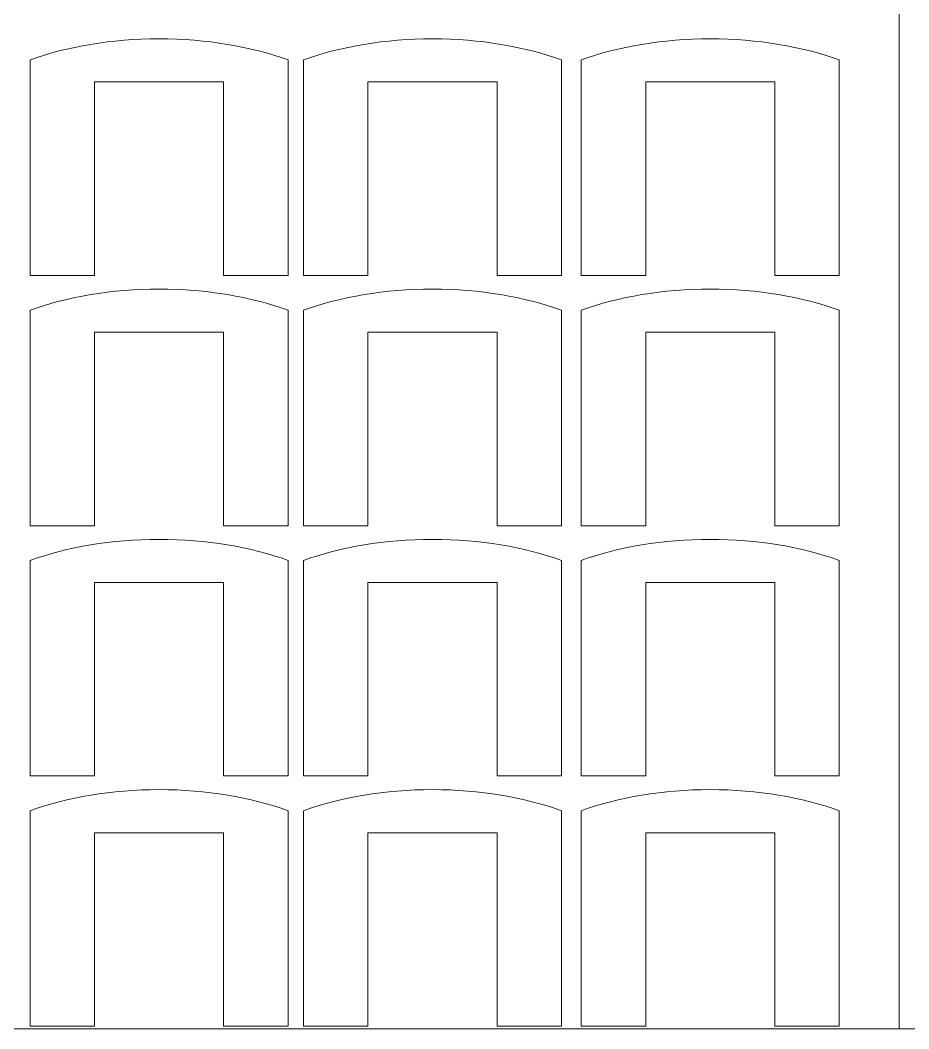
# Model space of a CAD drawing. Header units: centimetres. Extents: x -226 to -75, y 0 to 222.
# Drawn here: x -202.65 to -195.76, y 0.32 to 8.14 of the extents above; entities that cross this region are included whole.
import ezdxf

# ---------------------------------------------------------------- set-up
doc = ezdxf.new("R2010")
doc.units = ezdxf.units.CM
doc.header["$MEASUREMENT"] = 0
doc.layers.add('layer 1', color=7, linetype='Continuous')

msp = doc.modelspace()

# ---------------------------------------------------------------- linework, layer by layer
at = {"layer": 'layer 1', "color": 250, "lineweight": 20}
for points in [[(-225.83724, 0.31703), (-195.83724, 0.31703), (-195.83724, 30.31703), (-225.83724, 30.31703), (-225.83724, 0.31703)], [(-195.83724, 0.31703), (-165.83724, 0.31703), (-165.83724, 30.31703), (-195.83724, 30.31703), (-195.83724, 0.31703)]]:
    msp.add_lwpolyline(points, close=True, dxfattribs=at)
at = {"layer": 'layer 1', "color": 1, "lineweight": 9}
for points in [[(-202.57452, 7.82926), (-202.57452, 7.82926), (-202.57452, 7.65817), (-202.57452, 7.65817), (-202.57452, 7.65817), (-202.57452, 7.65817), (-202.57452, 6.15819), (-202.57452, 6.15819), (-202.57452, 6.15819), (-202.57452, 6.15819), (-202.07452, 6.15819), (-202.07452, 6.15819), (-202.07452, 6.15819), (-202.07452, 6.15819), (-202.07452, 7.65817), (-202.07452, 7.65817), (-202.07452, 7.65817), (-202.07452, 7.65817), (-201.07447, 7.65817), (-201.07447, 7.65817), (-201.07447, 7.65817), (-201.07447, 7.65817), (-201.07447, 6.15819), (-201.07447, 6.15819), (-201.07447, 6.15819), (-201.07447, 6.15819), (-200.57455, 6.15819), (-200.57455, 6.15819), (-200.57455, 6.15819), (-200.57455, 6.15819), (-200.57455, 7.65817), (-200.57455, 7.65817), (-200.57455, 7.65817), (-200.57455, 7.65817), (-200.57455, 7.8293), (-200.57455, 7.8293), (-200.57455, 7.8293), (-200.57455, 7.8293), (-200.57441, 7.8294), (-200.57441, 7.8294), (-200.57441, 7.8294), (-200.86337, 7.93284), (-201.20652, 7.99271), (-201.57453, 7.99271), (-201.57453, 7.99271), (-201.94255, 7.99271), (-202.28566, 7.93284), (-202.57462, 7.82944), (-202.57462, 7.82944), (-202.57462, 7.82944), (-202.57452, 7.82926), (-202.57452, 7.82926)], [(-200.45541, 7.82926), (-200.45541, 7.82926), (-200.45541, 7.65817), (-200.45541, 7.65817), (-200.45541, 7.65817), (-200.45541, 7.65817), (-200.45541, 6.15819), (-200.45541, 6.15819), (-200.45541, 6.15819), (-200.45541, 6.15819), (-199.95538, 6.15819), (-199.95538, 6.15819), (-199.95538, 6.15819), (-199.95538, 6.15819), (-199.95538, 7.65817), (-199.95538, 7.65817), (-199.95538, 7.65817), (-199.95538, 7.65817), (-198.95536, 7.65817), (-198.95536, 7.65817), (-198.95536, 7.65817), (-198.95536, 7.65817), (-198.95536, 6.15819), (-198.95536, 6.15819), (-198.95536, 6.15819), (-198.95536, 6.15819), (-198.4554, 6.15819), (-198.4554, 6.15819), (-198.4554, 6.15819), (-198.4554, 6.15819), (-198.4554, 7.65817), (-198.4554, 7.65817), (-198.4554, 7.65817), (-198.4554, 7.65817), (-198.4554, 7.8293), (-198.4554, 7.8293), (-198.4554, 7.8293), (-198.4554, 7.8293), (-198.45526, 7.8294), (-198.45526, 7.8294), (-198.45526, 7.8294), (-198.74422, 7.93284), (-199.08737, 7.99271), (-199.45539, 7.99271), (-199.45539, 7.99271), (-199.82344, 7.99271), (-200.16655, 7.93284), (-200.45548, 7.82944), (-200.45548, 7.82944), (-200.45548, 7.82944), (-200.45541, 7.82926), (-200.45541, 7.82926)], [(-198.30239, 7.82926), (-198.30239, 7.82926), (-198.30239, 7.65817), (-198.30239, 7.65817), (-198.30239, 7.65817), (-198.30239, 7.65817), (-198.30239, 6.15819), (-198.30239, 6.15819), (-198.30239, 6.15819), (-198.30239, 6.15819), (-197.8024, 6.15819), (-197.8024, 6.15819), (-197.8024, 6.15819), (-197.8024, 6.15819), (-197.8024, 7.65817), (-197.8024, 7.65817), (-197.8024, 7.65817), (-197.8024, 7.65817), (-196.80235, 7.65817), (-196.80235, 7.65817), (-196.80235, 7.65817), (-196.80235, 7.65817), (-196.80235, 6.15819), (-196.80235, 6.15819), (-196.80235, 6.15819), (-196.80235, 6.15819), (-196.30242, 6.15819), (-196.30242, 6.15819), (-196.30242, 6.15819), (-196.30242, 6.15819), (-196.30242, 7.65817), (-196.30242, 7.65817), (-196.30242, 7.65817), (-196.30242, 7.65817), (-196.30242, 7.8293), (-196.30242, 7.8293), (-196.30242, 7.8293), (-196.30242, 7.8293), (-196.30228, 7.8294), (-196.30228, 7.8294), (-196.30228, 7.8294), (-196.59124, 7.93284), (-196.93439, 7.99271), (-197.30241, 7.99271), (-197.30241, 7.99271), (-197.67043, 7.99271), (-198.01354, 7.93284), (-198.3025, 7.82944), (-198.3025, 7.82944), (-198.3025, 7.82944), (-198.30239, 7.82926), (-198.30239, 7.82926)], [(-202.57452, 5.88891), (-202.57452, 5.88891), (-202.57452, 5.71782), (-202.57452, 5.71782), (-202.57452, 5.71782), (-202.57452, 5.71782), (-202.57452, 4.21784), (-202.57452, 4.21784), (-202.57452, 4.21784), (-202.57452, 4.21784), (-202.07452, 4.21784), (-202.07452, 4.21784), (-202.07452, 4.21784), (-202.07452, 4.21784), (-202.07452, 5.71782), (-202.07452, 5.71782), (-202.07452, 5.71782), (-202.07452, 5.71782), (-201.07447, 5.71782), (-201.07447, 5.71782), (-201.07447, 5.71782), (-201.07447, 5.71782), (-201.07447, 4.21784), (-201.07447, 4.21784), (-201.07447, 4.21784), (-201.07447, 4.21784), (-200.57455, 4.21784), (-200.57455, 4.21784), (-200.57455, 4.21784), (-200.57455, 4.21784), (-200.57455, 5.71782), (-200.57455, 5.71782), (-200.57455, 5.71782), (-200.57455, 5.71782), (-200.57455, 5.88895), (-200.57455, 5.88895), (-200.57455, 5.88895), (-200.57455, 5.88895), (-200.57441, 5.88906), (-200.57441, 5.88906), (-200.57441, 5.88906), (-200.86337, 5.99249), (-201.20652, 6.05236), (-201.57453, 6.05236), (-201.57453, 6.05236), (-201.94255, 6.05236), (-202.28566, 5.99249), (-202.57462, 5.88909), (-202.57462, 5.88909), (-202.57462, 5.88909), (-202.57452, 5.88891), (-202.57452, 5.88891)], [(-200.45541, 5.88891), (-200.45541, 5.88891), (-200.45541, 5.71782), (-200.45541, 5.71782), (-200.45541, 5.71782), (-200.45541, 5.71782), (-200.45541, 4.21784), (-200.45541, 4.21784), (-200.45541, 4.21784), (-200.45541, 4.21784), (-199.95538, 4.21784), (-199.95538, 4.21784), (-199.95538, 4.21784), (-199.95538, 4.21784), (-199.95538, 5.71782), (-199.95538, 5.71782), (-199.95538, 5.71782), (-199.95538, 5.71782), (-198.95536, 5.71782), (-198.95536, 5.71782), (-198.95536, 5.71782), (-198.95536, 5.71782), (-198.95536, 4.21784), (-198.95536, 4.21784), (-198.95536, 4.21784), (-198.95536, 4.21784), (-198.4554, 4.21784), (-198.4554, 4.21784), (-198.4554, 4.21784), (-198.4554, 4.21784), (-198.4554, 5.71782), (-198.4554, 5.71782), (-198.4554, 5.71782), (-198.4554, 5.71782), (-198.4554, 5.88895), (-198.4554, 5.88895), (-198.4554, 5.88895), (-198.4554, 5.88895), (-198.45526, 5.88906), (-198.45526, 5.88906), (-198.45526, 5.88906), (-198.74422, 5.99249), (-199.08737, 6.05236), (-199.45539, 6.05236), (-199.45539, 6.05236), (-199.82344, 6.05236), (-200.16655, 5.99249), (-200.45548, 5.88909), (-200.45548, 5.88909), (-200.45548, 5.88909), (-200.45541, 5.88891), (-200.45541, 5.88891)], [(-198.30239, 5.88891), (-198.30239, 5.88891), (-198.30239, 5.71782), (-198.30239, 5.71782), (-198.30239, 5.71782), (-198.30239, 5.71782), (-198.30239, 4.21784), (-198.30239, 4.21784), (-198.30239, 4.21784), (-198.30239, 4.21784), (-197.8024, 4.21784), (-197.8024, 4.21784), (-197.8024, 4.21784), (-197.8024, 4.21784), (-197.8024, 5.71782), (-197.8024, 5.71782), (-197.8024, 5.71782), (-197.8024, 5.71782), (-196.80235, 5.71782), (-196.80235, 5.71782), (-196.80235, 5.71782), (-196.80235, 5.71782), (-196.80235, 4.21784), (-196.80235, 4.21784), (-196.80235, 4.21784), (-196.80235, 4.21784), (-196.30242, 4.21784), (-196.30242, 4.21784), (-196.30242, 4.21784), (-196.30242, 4.21784), (-196.30242, 5.71782), (-196.30242, 5.71782), (-196.30242, 5.71782), (-196.30242, 5.71782), (-196.30242, 5.88895), (-196.30242, 5.88895), (-196.30242, 5.88895), (-196.30242, 5.88895), (-196.30228, 5.88906), (-196.30228, 5.88906), (-196.30228, 5.88906), (-196.59124, 5.99249), (-196.93439, 6.05236), (-197.30241, 6.05236), (-197.30241, 6.05236), (-197.67043, 6.05236), (-198.01354, 5.99249), (-198.3025, 5.88909), (-198.3025, 5.88909), (-198.3025, 5.88909), (-198.30239, 5.88891), (-198.30239, 5.88891)], [(-202.57452, 3.94857), (-202.57452, 3.94857), (-202.57452, 3.77747), (-202.57452, 3.77747), (-202.57452, 3.77747), (-202.57452, 3.77747), (-202.57452, 2.2775), (-202.57452, 2.2775), (-202.57452, 2.2775), (-202.57452, 2.2775), (-202.07452, 2.2775), (-202.07452, 2.2775), (-202.07452, 2.2775), (-202.07452, 2.2775), (-202.07452, 3.77747), (-202.07452, 3.77747), (-202.07452, 3.77747), (-202.07452, 3.77747), (-201.07447, 3.77747), (-201.07447, 3.77747), (-201.07447, 3.77747), (-201.07447, 3.77747), (-201.07447, 2.2775), (-201.07447, 2.2775), (-201.07447, 2.2775), (-201.07447, 2.2775), (-200.57455, 2.2775), (-200.57455, 2.2775), (-200.57455, 2.2775), (-200.57455, 2.2775), (-200.57455, 3.77747), (-200.57455, 3.77747), (-200.57455, 3.77747), (-200.57455, 3.77747), (-200.57455, 3.94861), (-200.57455, 3.94861), (-200.57455, 3.94861), (-200.57455, 3.94861), (-200.57441, 3.94871), (-200.57441, 3.94871), (-200.57441, 3.94871), (-200.86337, 4.05215), (-201.20652, 4.11201), (-201.57453, 4.11201), (-201.57453, 4.11201), (-201.94255, 4.11201), (-202.28566, 4.05215), (-202.57462, 3.94875), (-202.57462, 3.94875), (-202.57462, 3.94875), (-202.57452, 3.94857), (-202.57452, 3.94857)], [(-200.45541, 3.94857), (-200.45541, 3.94857), (-200.45541, 3.77747), (-200.45541, 3.77747), (-200.45541, 3.77747), (-200.45541, 3.77747), (-200.45541, 2.2775), (-200.45541, 2.2775), (-200.45541, 2.2775), (-200.45541, 2.2775), (-199.95538, 2.2775), (-199.95538, 2.2775), (-199.95538, 2.2775), (-199.95538, 2.2775), (-199.95538, 3.77747), (-199.95538, 3.77747), (-199.95538, 3.77747), (-199.95538, 3.77747), (-198.95536, 3.77747), (-198.95536, 3.77747), (-198.95536, 3.77747), (-198.95536, 3.77747), (-198.95536, 2.2775), (-198.95536, 2.2775), (-198.95536, 2.2775), (-198.95536, 2.2775), (-198.4554, 2.2775), (-198.4554, 2.2775), (-198.4554, 2.2775), (-198.4554, 2.2775), (-198.4554, 3.77747), (-198.4554, 3.77747), (-198.4554, 3.77747), (-198.4554, 3.77747), (-198.4554, 3.94861), (-198.4554, 3.94861), (-198.4554, 3.94861), (-198.4554, 3.94861), (-198.45526, 3.94871), (-198.45526, 3.94871), (-198.45526, 3.94871), (-198.74422, 4.05215), (-199.08737, 4.11201), (-199.45539, 4.11201), (-199.45539, 4.11201), (-199.82344, 4.11201), (-200.16655, 4.05215), (-200.45548, 3.94875), (-200.45548, 3.94875), (-200.45548, 3.94875), (-200.45541, 3.94857), (-200.45541, 3.94857)], [(-198.30239, 3.94857), (-198.30239, 3.94857), (-198.30239, 3.77747), (-198.30239, 3.77747), (-198.30239, 3.77747), (-198.30239, 3.77747), (-198.30239, 2.2775), (-198.30239, 2.2775), (-198.30239, 2.2775), (-198.30239, 2.2775), (-197.8024, 2.2775), (-197.8024, 2.2775), (-197.8024, 2.2775), (-197.8024, 2.2775), (-197.8024, 3.77747), (-197.8024, 3.77747), (-197.8024, 3.77747), (-197.8024, 3.77747), (-196.80235, 3.77747), (-196.80235, 3.77747), (-196.80235, 3.77747), (-196.80235, 3.77747), (-196.80235, 2.2775), (-196.80235, 2.2775), (-196.80235, 2.2775), (-196.80235, 2.2775), (-196.30242, 2.2775), (-196.30242, 2.2775), (-196.30242, 2.2775), (-196.30242, 2.2775), (-196.30242, 3.77747), (-196.30242, 3.77747), (-196.30242, 3.77747), (-196.30242, 3.77747), (-196.30242, 3.94861), (-196.30242, 3.94861), (-196.30242, 3.94861), (-196.30242, 3.94861), (-196.30228, 3.94871), (-196.30228, 3.94871), (-196.30228, 3.94871), (-196.59124, 4.05215), (-196.93439, 4.11201), (-197.30241, 4.11201), (-197.30241, 4.11201), (-197.67043, 4.11201), (-198.01354, 4.05215), (-198.3025, 3.94875), (-198.3025, 3.94875), (-198.3025, 3.94875), (-198.30239, 3.94857), (-198.30239, 3.94857)], [(-202.57452, 2.00822), (-202.57452, 2.00822), (-202.57452, 1.83712), (-202.57452, 1.83712), (-202.57452, 1.83712), (-202.57452, 1.83712), (-202.57452, 0.33715), (-202.57452, 0.33715), (-202.57452, 0.33715), (-202.57452, 0.33715), (-202.07452, 0.33715), (-202.07452, 0.33715), (-202.07452, 0.33715), (-202.07452, 0.33715), (-202.07452, 1.83712), (-202.07452, 1.83712), (-202.07452, 1.83712), (-202.07452, 1.83712), (-201.07447, 1.83712), (-201.07447, 1.83712), (-201.07447, 1.83712), (-201.07447, 1.83712), (-201.07447, 0.33715), (-201.07447, 0.33715), (-201.07447, 0.33715), (-201.07447, 0.33715), (-200.57455, 0.33715), (-200.57455, 0.33715), (-200.57455, 0.33715), (-200.57455, 0.33715), (-200.57455, 1.83712), (-200.57455, 1.83712), (-200.57455, 1.83712), (-200.57455, 1.83712), (-200.57455, 2.00826), (-200.57455, 2.00826), (-200.57455, 2.00826), (-200.57455, 2.00826), (-200.57441, 2.00836), (-200.57441, 2.00836), (-200.57441, 2.00836), (-200.86337, 2.1118), (-201.20652, 2.17166), (-201.57453, 2.17166), (-201.57453, 2.17166), (-201.94255, 2.17166), (-202.28566, 2.1118), (-202.57462, 2.0084), (-202.57462, 2.0084), (-202.57462, 2.0084), (-202.57452, 2.00822), (-202.57452, 2.00822)], [(-200.45541, 2.00822), (-200.45541, 2.00822), (-200.45541, 1.83712), (-200.45541, 1.83712), (-200.45541, 1.83712), (-200.45541, 1.83712), (-200.45541, 0.33715), (-200.45541, 0.33715), (-200.45541, 0.33715), (-200.45541, 0.33715), (-199.95538, 0.33715), (-199.95538, 0.33715), (-199.95538, 0.33715), (-199.95538, 0.33715), (-199.95538, 1.83712), (-199.95538, 1.83712), (-199.95538, 1.83712), (-199.95538, 1.83712), (-198.95536, 1.83712), (-198.95536, 1.83712), (-198.95536, 1.83712), (-198.95536, 1.83712), (-198.95536, 0.33715), (-198.95536, 0.33715), (-198.95536, 0.33715), (-198.95536, 0.33715), (-198.4554, 0.33715), (-198.4554, 0.33715), (-198.4554, 0.33715), (-198.4554, 0.33715), (-198.4554, 1.83712), (-198.4554, 1.83712), (-198.4554, 1.83712), (-198.4554, 1.83712), (-198.4554, 2.00826), (-198.4554, 2.00826), (-198.4554, 2.00826), (-198.4554, 2.00826), (-198.45526, 2.00836), (-198.45526, 2.00836), (-198.45526, 2.00836), (-198.74422, 2.1118), (-199.08737, 2.17166), (-199.45539, 2.17166), (-199.45539, 2.17166), (-199.82344, 2.17166), (-200.16655, 2.1118), (-200.45548, 2.0084), (-200.45548, 2.0084), (-200.45548, 2.0084), (-200.45541, 2.00822), (-200.45541, 2.00822)], [(-198.30239, 2.00822), (-198.30239, 2.00822), (-198.30239, 1.83712), (-198.30239, 1.83712), (-198.30239, 1.83712), (-198.30239, 1.83712), (-198.30239, 0.33715), (-198.30239, 0.33715), (-198.30239, 0.33715), (-198.30239, 0.33715), (-197.8024, 0.33715), (-197.8024, 0.33715), (-197.8024, 0.33715), (-197.8024, 0.33715), (-197.8024, 1.83712), (-197.8024, 1.83712), (-197.8024, 1.83712), (-197.8024, 1.83712), (-196.80235, 1.83712), (-196.80235, 1.83712), (-196.80235, 1.83712), (-196.80235, 1.83712), (-196.80235, 0.33715), (-196.80235, 0.33715), (-196.80235, 0.33715), (-196.80235, 0.33715), (-196.30242, 0.33715), (-196.30242, 0.33715), (-196.30242, 0.33715), (-196.30242, 0.33715), (-196.30242, 1.83712), (-196.30242, 1.83712), (-196.30242, 1.83712), (-196.30242, 1.83712), (-196.30242, 2.00826), (-196.30242, 2.00826), (-196.30242, 2.00826), (-196.30242, 2.00826), (-196.30228, 2.00836), (-196.30228, 2.00836), (-196.30228, 2.00836), (-196.59124, 2.1118), (-196.93439, 2.17166), (-197.30241, 2.17166), (-197.30241, 2.17166), (-197.67043, 2.17166), (-198.01354, 2.1118), (-198.3025, 2.0084), (-198.3025, 2.0084), (-198.3025, 2.0084), (-198.30239, 2.00822), (-198.30239, 2.00822)]]:
    msp.add_open_spline(points, degree=3, knots=[0, 0, 0, 0, 0.0714286, 0.0714286, 0.0714286, 0.0714286, 0.1428571, 0.1428571, 0.1428571, 0.1428571, 0.2142857, 0.2142857, 0.2142857, 0.2142857, 0.2857143, 0.2857143, 0.2857143, 0.2857143, 0.3571429, 0.3571429, 0.3571429, 0.3571429, 0.4285714, 0.4285714, 0.4285714, 0.4285714, 0.5, 0.5, 0.5, 0.5, 0.5714286, 0.5714286, 0.5714286, 0.5714286, 0.6428571, 0.6428571, 0.6428571, 0.6428571, 0.7142857, 0.7142857, 0.7142857, 0.7142857, 0.7857143, 0.7857143, 0.7857143, 0.7857143, 0.8571429, 0.8571429, 0.8571429, 0.8571429, 1, 1, 1, 1], dxfattribs=at)

doc.saveas('drawing.dxf')
